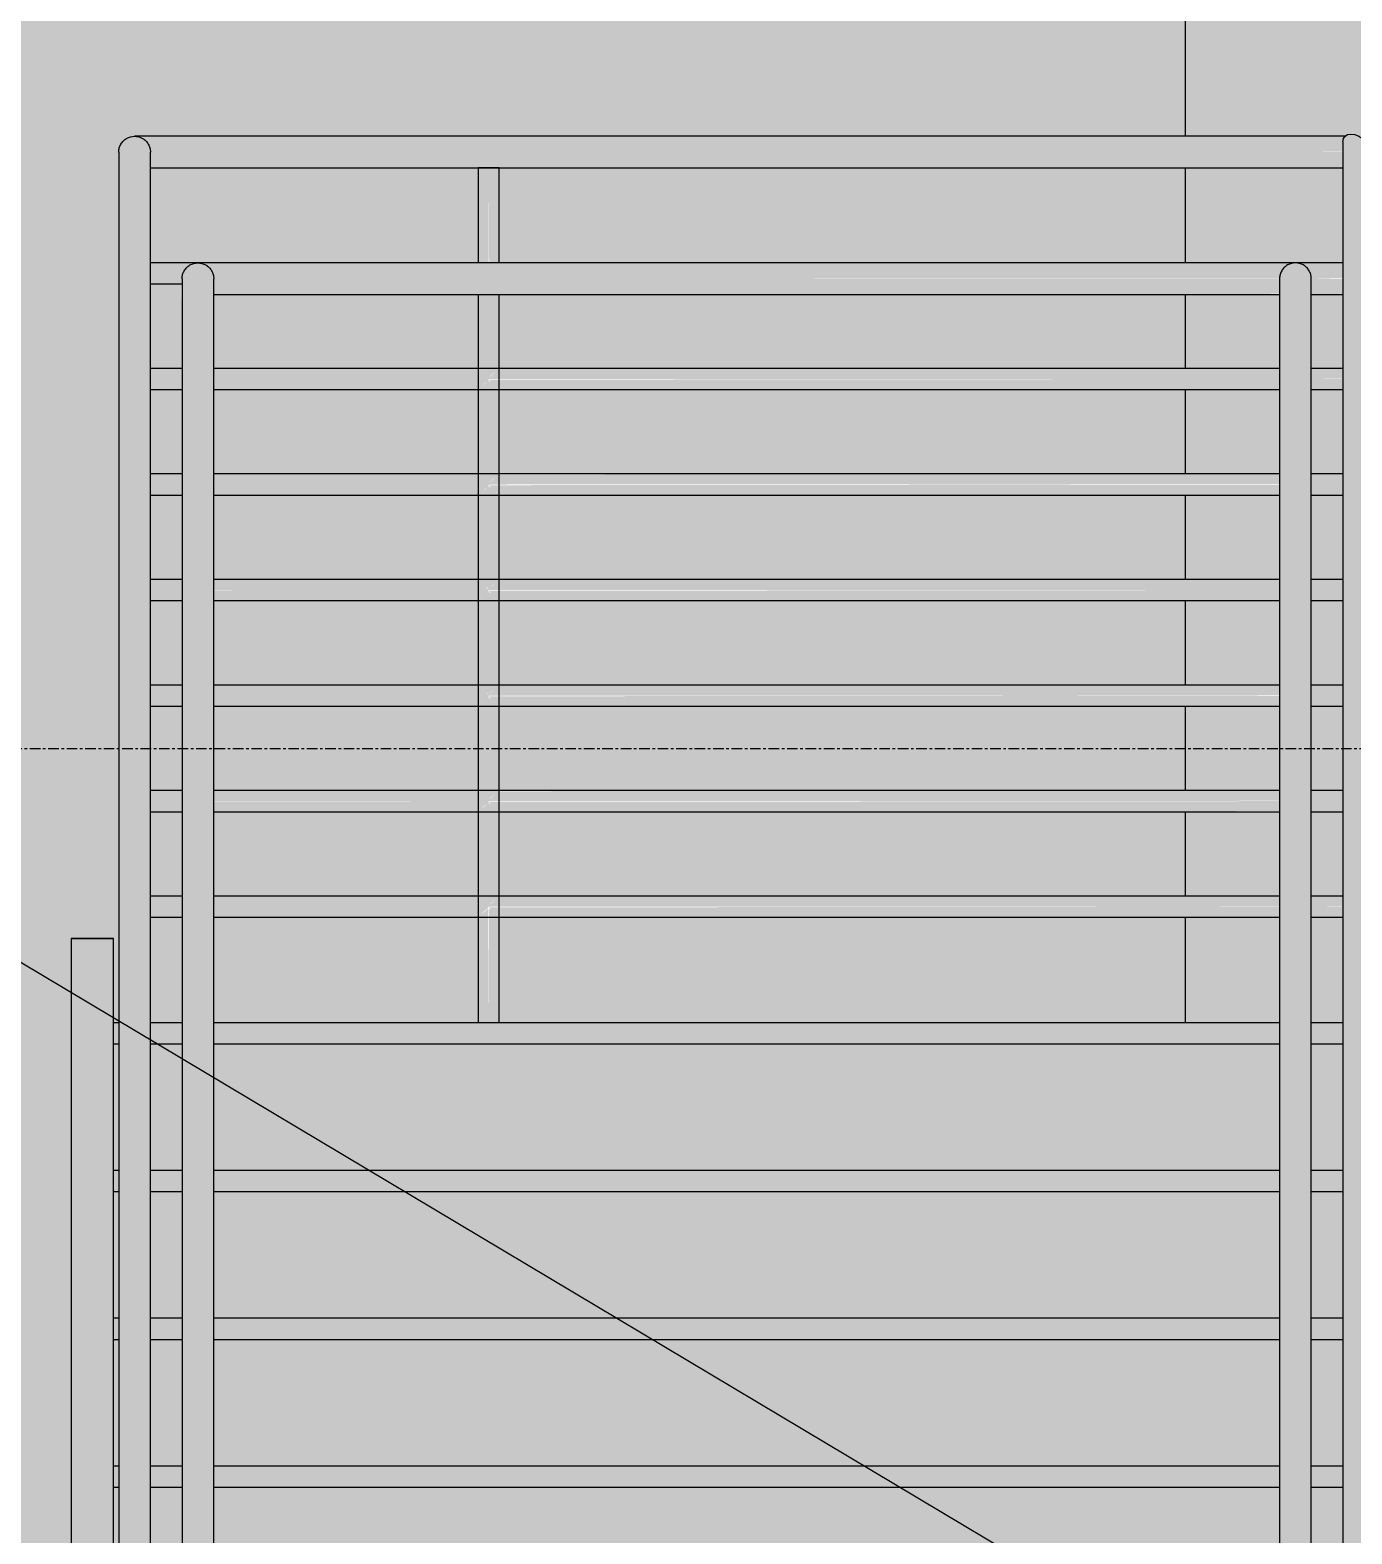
# Model space of a CAD drawing. Header units: inches. Extents: x -4221 to 4014, y -195 to 396.
# Drawn here: x -873.7 to -811.1, y 73.8 to 145 of the extents above; entities that cross this region are included whole.
import ezdxf

# ---------------------------------------------------------------- set-up
doc = ezdxf.new("R2010")
doc.units = ezdxf.units.IN
doc.header["$MEASUREMENT"] = 0
doc.linetypes.add('Grid Line 1_2_', pattern=[0.875, 0.5, -0.125, 0.125, -0.125])
for name, color, linetype, lineweight in [('A-ANNO-DIMS', 211, 'Continuous', 9), ('A-ANNO-DIMS-96', 211, 'Continuous', 9), ('A-FLOR-HRAL', 11, 'Continuous', 9), ('A-FLOR-LEVL', 51, 'Continuous', 9), ('A-ROOF', 132, 'Continuous', 13), ('A-WALL', 113, 'Continuous', 13), ('A-WALL-PATT', 111, 'Continuous', 20), ('G-ANNO-TEXT', 231, 'Continuous', 9), ('S-STRS', 31, 'Continuous', 13)]:
    doc.layers.add(name, color=color, linetype=linetype, lineweight=lineweight)
doc.styles.add('Century Gothic_1', font='', dxfattribs={"height": 9})
doc.styles.get('Century Gothic_1').set_extended_font_data('Century Gothic')
doc.dimstyles.new('OD__1_16__Tol__', dxfattribs={"dimscale": 12, "dimtxt": 9.397514, "dimasz": 1, "dimexe": 0.75, "dimexo": 0.5, "dimgap": 0.75, "dimtad": 1, "dimdec": 4, "dimrnd": 0.0625, "dimzin": 3, "dimdsep": 46, "dimlunit": 4, "dimtxsty": 'Century Gothic_1', "dimblk1": 'OBLIQUE', "dimblk2": 'OBLIQUE', "dimsah": 1, "dimcen": 0.09, "dimdle": 0.75, "dimazin": 0, "dimtfac": 1, "dimtdec": 4, "dimtix": 1, "dimtmove": 0, "dimatfit": 3, "dimfxl": 1, "dimtvp": 1, "dimtfill": 1, "dimfrac": 2, "dimtolj": 1, "dimtzin": 0, "dimarcsym": 2})

# ---------------------------------------------------------------- blocks, each defined once
blk = doc.blocks.new('Walls 1 - Walls 1-1277454-BUILDING ELEVATION - WEST')
at = {"layer": 'A-ROOF', "lineweight": 9}
h = blk.add_hatch(color=254, dxfattribs=at)
h.paths.add_polyline_path([(-11821.395, -6.006), (-11821.395, -6), (-11823.472, -6.006)], flags=0)
h.paths.add_polyline_path([(-11875.397, 0), (-11842.919, 0), (-11842.919, 102), (-11840.919, 102), (-11840.919, 98), (-11840.669, 98), (-11840.643, 139.444), (-11840.568, 139.625), (-11840.449, 139.78), (-11840.294, 139.9), (-11840.113, 139.974), (-11839.725, 140), (-11790.145, 140), (-11790.145, 264), (-11915.819, 264), (-11915.819, 0)], flags=0)
h.paths.add_polyline_path([(-11810.49, 98), (-11790.145, 98), (-11790.145, 103), (-11822.645, 103), (-11822.645, 98)], flags=0)
h.paths.add_polyline_path([(-11837.669, 98), (-11837.669, 103), (-11839.169, 103), (-11839.169, 98)], flags=0)
h.paths.add_polyline_path([(-11836.169, 98), (-11823.645, 98), (-11823.645, 103), (-11836.169, 103), (-11836.169, 100.627)], flags=0)
h.paths.add_polyline_path([(-11823.645, 104), (-11823.645, 108), (-11836.169, 108), (-11836.169, 104)], flags=0)
h.paths.add_polyline_path([(-11822.645, 104), (-11790.145, 104), (-11790.145, 108), (-11822.645, 108), (-11822.645, 107.675)], flags=0)
h.paths.add_polyline_path([(-11839.169, 104), (-11837.669, 104), (-11837.669, 108), (-11839.169, 108), (-11839.169, 104.151)], flags=0)
h.paths.add_polyline_path([(-11829.963, 109), (-11823.645, 109), (-11823.645, 113), (-11836.169, 113), (-11836.169, 109)], flags=0)
h.paths.add_polyline_path([(-11816.981, 109), (-11790.145, 109), (-11790.145, 113), (-11822.645, 113), (-11822.645, 109)], flags=0)
h.paths.add_polyline_path([(-11837.669, 109), (-11837.669, 113), (-11839.169, 113), (-11839.169, 109)], flags=0)
h.paths.add_polyline_path([(-11836.169, 114), (-11823.645, 114), (-11823.645, 118), (-11836.169, 118), (-11836.169, 114.724)], flags=0)
h.paths.add_polyline_path([(-11810.49, 114), (-11790.145, 114), (-11790.145, 118), (-11822.645, 118), (-11822.645, 114), (-11816.981, 114)], flags=0)
h.paths.add_polyline_path([(-11839.169, 114), (-11837.669, 114), (-11837.669, 118), (-11839.169, 118), (-11839.169, 114.724)], flags=0)
h.paths.add_polyline_path([(-11839.169, 119), (-11837.669, 119), (-11837.669, 123), (-11839.169, 123), (-11839.169, 121.772)], flags=0)
h.paths.add_polyline_path([(-11797.509, 119), (-11790.145, 119), (-11790.145, 123), (-11822.645, 123), (-11822.645, 119), (-11810.49, 119)], flags=0)
h.paths.add_polyline_path([(-11823.645, 119), (-11823.645, 123), (-11836.169, 123), (-11836.169, 119)], flags=0)
h.paths.add_polyline_path([(-11839.169, 124), (-11837.669, 124), (-11837.669, 128), (-11839.169, 128), (-11839.169, 125.296)], flags=0)
h.paths.add_polyline_path([(-11791.018, 124), (-11790.145, 124), (-11790.145, 128), (-11822.645, 128), (-11822.645, 124), (-11797.509, 124)], flags=0)
h.paths.add_polyline_path([(-11829.963, 124), (-11823.645, 124), (-11823.645, 128), (-11836.169, 128), (-11836.169, 124)], flags=0)
h.paths.add_polyline_path([(-11804, 129), (-11790.145, 129), (-11790.145, 132.5), (-11822.645, 132.5), (-11822.645, 129), (-11810.49, 129)], flags=0)
h.paths.add_polyline_path([(-11829.963, 129), (-11823.645, 129), (-11823.645, 132.5), (-11836.169, 132.5), (-11836.169, 129)], flags=0)
h.paths.add_polyline_path([(-11838.228, 129), (-11837.669, 129), (-11837.702, 133), (-11839.169, 133), (-11839.169, 129)], flags=0)
h.paths.add_polyline_path([(-11839.169, 134), (-11823.645, 134), (-11823.645, 138.5), (-11839.169, 138.5), (-11839.169, 135.868)], flags=0)
h.paths.add_polyline_path([(-11794.264, 134), (-11790.145, 134), (-11790.145, 138.5), (-11822.645, 138.5), (-11822.645, 134), (-11797.509, 134)], flags=0)
blk = doc.blocks.new('Railing - 1_-1447362-BUILDING ELEVATION - WEST')
at = {"layer": 'A-FLOR-HRAL'}
h = blk.add_hatch(color=254, dxfattribs=at)
h.paths.add_polyline_path([(-11823.145, 128.5), (-11823.145, 132.5), (-11823.645, 132.5), (-11823.603, 128.971), (-11823.475, 128.854), (-11823.335, 128.711), (-11823.209, 128.629)], flags=0)
h.paths.add_polyline_path([(-11823.145, 123.5), (-11823.145, 128.5), (-11823.209, 128.371), (-11823.475, 128.146), (-11823.645, 128), (-11823.603, 123.971), (-11823.475, 123.854), (-11823.304, 123.691), (-11823.209, 123.629)], flags=0)
h.paths.add_polyline_path([(-11823.145, 118.5), (-11823.145, 123.5), (-11823.209, 123.371), (-11823.475, 123.146), (-11823.645, 123), (-11823.603, 118.971), (-11823.475, 118.854), (-11823.395, 118.75), (-11823.209, 118.629)], flags=0)
h.paths.add_polyline_path([(-11823.145, 113.5), (-11823.145, 118.5), (-11823.271, 118.331), (-11823.475, 118.146), (-11823.645, 118), (-11823.603, 113.971), (-11823.475, 113.854), (-11823.395, 113.75), (-11823.209, 113.629)], flags=0)
h.paths.add_polyline_path([(-11823.145, 108.5), (-11823.145, 113.5), (-11823.24, 113.35), (-11823.475, 113.146), (-11823.645, 113), (-11823.603, 108.971), (-11823.475, 108.854), (-11823.395, 108.75), (-11823.209, 108.629)], flags=0)
h.paths.add_polyline_path([(-11823.145, 103.5), (-11823.145, 108.5), (-11823.209, 108.37), (-11823.475, 108.146), (-11823.645, 108), (-11823.603, 103.971), (-11823.475, 103.854), (-11823.395, 103.75), (-11823.18, 103.57)], flags=0)
h.paths.add_polyline_path([(-11823.645, 98), (-11823.145, 98), (-11823.179, 103.432), (-11823.209, 103.371), (-11823.475, 103.146), (-11823.645, 103), (-11823.645, 100.627)], flags=0)
h.paths.add_polyline_path([(-11823.638, 134), (-11823.145, 134), (-11823.145, 138.5), (-11823.645, 138.5), (-11823.645, 134)], flags=0)
h = blk.add_hatch(color=254, dxfattribs=at)
h.paths.add_polyline_path([(-11823.145, 128.5), (-11823.082, 128.629), (-11822.816, 128.854), (-11822.645, 129), (-11822.645, 132.5), (-11823.145, 132.5), (-11823.145, 128.82)], flags=0)
h.paths.add_polyline_path([(-11823.145, 123.5), (-11823.054, 123.648), (-11822.816, 123.854), (-11822.645, 124), (-11822.68, 128.017), (-11822.816, 128.146), (-11822.895, 128.25), (-11823.083, 128.373), (-11823.145, 128.412), (-11823.145, 123.588)], flags=0)
h.paths.add_polyline_path([(-11823.145, 118.5), (-11823.023, 118.667), (-11822.816, 118.854), (-11822.645, 119), (-11822.687, 123.027), (-11822.816, 123.146), (-11822.895, 123.25), (-11823.082, 123.371), (-11823.145, 123.412), (-11823.145, 118.588)], flags=0)
h.paths.add_polyline_path([(-11823.145, 113.5), (-11823.082, 113.629), (-11822.816, 113.854), (-11822.645, 114), (-11822.68, 118.017), (-11822.816, 118.146), (-11822.895, 118.25), (-11823.082, 118.371), (-11823.145, 118.412), (-11823.145, 113.588)], flags=0)
h.paths.add_polyline_path([(-11823.145, 108.5), (-11823.082, 108.629), (-11822.816, 108.854), (-11822.645, 109), (-11822.68, 113.017), (-11822.816, 113.146), (-11822.99, 113.311), (-11823.082, 113.371), (-11823.145, 113.412), (-11823.145, 108.588)], flags=0)
h.paths.add_polyline_path([(-11823.145, 103.5), (-11823.082, 103.629), (-11822.816, 103.854), (-11822.645, 104), (-11822.68, 108.017), (-11822.816, 108.146), (-11822.959, 108.291), (-11823.082, 108.371), (-11823.145, 108.412), (-11823.145, 103.588)], flags=0)
h.paths.add_polyline_path([(-11822.712, 98), (-11822.645, 98), (-11822.68, 103.017), (-11822.816, 103.146), (-11822.928, 103.271), (-11823.082, 103.371), (-11823.145, 103.412), (-11823.145, 98), (-11822.895, 98)], flags=0)
h.paths.add_polyline_path([(-11822.645, 134), (-11822.645, 138.5), (-11823.145, 138.5), (-11823.118, 134), (-11822.705, 134)], flags=0)
for p, q in [((-11823.645, 138.5), (-11823.645, 133.994)), ((-11823.145, 138.5), (-11823.645, 138.5)), ((-11822.645, 138.5), (-11823.145, 138.5)), ((-11822.645, 133.994), (-11822.645, 138.5)), ((-11823.645, 132.5), (-11823.645, 98)), ((-11822.645, 98), (-11822.645, 132.5))]:
    blk.add_line(p, q, dxfattribs=at)
blk = doc.blocks.new('Railing - Railing-1447301-BUILDING ELEVATION - WEST')
at = {"layer": 'A-FLOR-HRAL'}
for points in [[(-11837.62, 133.5), (-11837.472, 133.75), (-11837.354, 133.854), (-11837.213, 133.933), (-11837.048, 133.983), (-11837.113, 134), (-11839.169, 133.974), (-11839.169, 133.5), (-11837.643, 133.5)], [(-11839.169, 133), (-11837.669, 133.017), (-11837.643, 133.444), (-11837.643, 133.5), (-11839.169, 133.5), (-11839.169, 133.017)]]:
    blk.add_hatch(color=254, dxfattribs=at).paths.add_polyline_path(points, flags=0)
h = blk.add_hatch(color=254, dxfattribs=at)
h.paths.add_polyline_path([(-11823.145, 128.5), (-11823.209, 128.629), (-11823.475, 128.854), (-11823.645, 129), (-11836.169, 128.98), (-11836.169, 128.5), (-11823.334, 128.5)], flags=0)
h.paths.add_polyline_path([(-11785.669, 128.5), (-11785.669, 129), (-11822.688, 128.97), (-11822.816, 128.854), (-11822.943, 128.719), (-11823.098, 128.597), (-11823.145, 128.5), (-11786.294, 128.5)], flags=0)
h.paths.add_polyline_path([(-11784.169, 128.5), (-11782.669, 128.516), (-11782.669, 129), (-11784.169, 128.983), (-11784.169, 128.519)], flags=0)
h.paths.add_polyline_path([(-11839.169, 128.5), (-11837.669, 128.5), (-11837.669, 129), (-11839.169, 128.983), (-11839.169, 128.629)], flags=0)
h = blk.add_hatch(color=254, dxfattribs=at)
h.paths.add_polyline_path([(-11839.169, 128), (-11837.669, 128.017), (-11837.669, 128.5), (-11839.169, 128.5), (-11839.169, 128.017)], flags=0)
h.paths.add_polyline_path([(-11823.145, 128.5), (-11836.169, 128.494), (-11836.169, 128), (-11823.611, 128.017), (-11823.475, 128.146), (-11823.332, 128.291), (-11823.209, 128.371), (-11823.161, 128.468)], flags=0)
h.paths.add_polyline_path([(-11785.669, 128), (-11785.669, 128.5), (-11823.129, 128.467), (-11823.035, 128.34), (-11822.816, 128.146), (-11822.645, 128), (-11786.36, 128)], flags=0)
h.paths.add_polyline_path([(-11784.169, 128), (-11782.669, 128.023), (-11782.669, 128.5), (-11784.169, 128.5), (-11784.169, 128.003)], flags=0)
h = blk.add_hatch(color=254, dxfattribs=at)
h.paths.add_polyline_path([(-11782.669, 123.5), (-11782.669, 124), (-11784.169, 123.983), (-11784.169, 123.5)], flags=0)
h.paths.add_polyline_path([(-11839.169, 123.5), (-11837.669, 123.5), (-11837.669, 124), (-11839.169, 123.983), (-11839.169, 123.629)], flags=0)
h.paths.add_polyline_path([(-11836.169, 123.5), (-11823.145, 123.5), (-11823.209, 123.629), (-11823.475, 123.854), (-11823.645, 124), (-11836.169, 123.98), (-11836.169, 123.623)], flags=0)
h.paths.add_polyline_path([(-11822.895, 123.5), (-11785.669, 123.522), (-11785.669, 124), (-11822.688, 123.97), (-11822.816, 123.854), (-11822.943, 123.719), (-11823.098, 123.597), (-11823.145, 123.5), (-11823.053, 123.5)], flags=0)
h = blk.add_hatch(color=254, dxfattribs=at)
h.paths.add_polyline_path([(-11839.169, 123), (-11837.669, 123.017), (-11837.669, 123.5), (-11839.169, 123.5), (-11839.169, 123.017)], flags=0)
h.paths.add_polyline_path([(-11823.145, 123.5), (-11836.169, 123.494), (-11836.169, 123), (-11823.611, 123.017), (-11823.475, 123.146), (-11823.302, 123.311), (-11823.209, 123.371), (-11823.161, 123.468)], flags=0)
h.paths.add_polyline_path([(-11785.669, 123), (-11785.669, 123.5), (-11823.129, 123.467), (-11823.035, 123.34), (-11822.816, 123.146), (-11822.645, 123), (-11787.018, 123)], flags=0)
h.paths.add_polyline_path([(-11784.169, 123), (-11782.669, 123.023), (-11782.669, 123.5), (-11784.169, 123.5), (-11784.169, 123.003)], flags=0)
h = blk.add_hatch(color=254, dxfattribs=at)
h.paths.add_polyline_path([(-11782.669, 118.5), (-11782.669, 119), (-11784.169, 118.983), (-11784.169, 118.5)], flags=0)
h.paths.add_polyline_path([(-11823.145, 118.5), (-11823.273, 118.671), (-11823.475, 118.854), (-11823.645, 119), (-11836.169, 118.98), (-11836.169, 118.5), (-11823.272, 118.5)], flags=0)
h.paths.add_polyline_path([(-11785.669, 118.5), (-11785.669, 119), (-11822.688, 118.97), (-11822.816, 118.854), (-11822.943, 118.719), (-11823.098, 118.597), (-11823.145, 118.5), (-11787.611, 118.5)], flags=0)
h.paths.add_polyline_path([(-11839.169, 118.5), (-11837.669, 118.5), (-11837.669, 119), (-11839.169, 118.983), (-11839.169, 118.629)], flags=0)
h = blk.add_hatch(color=254, dxfattribs=at)
h.paths.add_polyline_path([(-11823.645, 118), (-11823.578, 118.067), (-11823.209, 118.371), (-11823.145, 118.5), (-11836.169, 118.494), (-11836.169, 118)], flags=0)
h.paths.add_polyline_path([(-11822.645, 118), (-11785.669, 118.026), (-11785.669, 118.5), (-11823.129, 118.467), (-11823.021, 118.331), (-11822.816, 118.146), (-11822.671, 118.013)], flags=0)
h.paths.add_polyline_path([(-11837.669, 118), (-11837.669, 118.5), (-11839.169, 118.5), (-11839.169, 118)], flags=0)
h.paths.add_polyline_path([(-11784.169, 118), (-11782.669, 118.023), (-11782.669, 118.5), (-11784.169, 118.5), (-11784.169, 118.003)], flags=0)
h = blk.add_hatch(color=254, dxfattribs=at)
h.paths.add_polyline_path([(-11782.669, 113.5), (-11782.669, 114), (-11784.169, 113.983), (-11784.169, 113.5)], flags=0)
h.paths.add_polyline_path([(-11823.145, 113.5), (-11823.242, 113.651), (-11823.475, 113.854), (-11823.645, 114), (-11836.169, 113.98), (-11836.169, 113.5), (-11823.241, 113.5)], flags=0)
h.paths.add_polyline_path([(-11797.509, 113.5), (-11785.669, 113.522), (-11785.669, 114), (-11822.688, 113.97), (-11822.816, 113.854), (-11822.992, 113.687), (-11823.098, 113.597), (-11823.145, 113.5), (-11804, 113.5)], flags=0)
h.paths.add_polyline_path([(-11839.169, 113.5), (-11837.669, 113.5), (-11837.669, 114), (-11839.169, 113.983), (-11839.169, 113.629)], flags=0)
h = blk.add_hatch(color=254, dxfattribs=at)
h.paths.add_polyline_path([(-11823.645, 113), (-11823.578, 113.067), (-11823.209, 113.371), (-11823.145, 113.5), (-11836.169, 113.494), (-11836.169, 113), (-11829.963, 113)], flags=0)
h.paths.add_polyline_path([(-11822.645, 113), (-11785.669, 113.026), (-11785.669, 113.5), (-11823.129, 113.467), (-11823.035, 113.34), (-11822.816, 113.146), (-11822.67, 113.012)], flags=0)
h.paths.add_polyline_path([(-11837.669, 113), (-11837.669, 113.5), (-11839.169, 113.5), (-11839.169, 113)], flags=0)
h.paths.add_polyline_path([(-11784.169, 113), (-11782.669, 113.023), (-11782.669, 113.5), (-11784.169, 113.5), (-11784.169, 113.003)], flags=0)
h = blk.add_hatch(color=254, dxfattribs=at)
h.paths.add_polyline_path([(-11823.145, 108.5), (-11823.211, 108.631), (-11823.475, 108.854), (-11823.645, 109), (-11836.169, 108.98), (-11836.169, 108.5), (-11823.21, 108.5)], flags=0)
h.paths.add_polyline_path([(-11791.018, 108.5), (-11785.669, 108.522), (-11785.669, 109), (-11822.688, 108.97), (-11822.816, 108.854), (-11822.961, 108.707), (-11823.098, 108.597), (-11823.145, 108.5), (-11797.509, 108.5)], flags=0)
h.paths.add_polyline_path([(-11782.669, 108.5), (-11782.669, 109), (-11784.169, 108.983), (-11784.169, 108.5), (-11782.905, 108.5)], flags=0)
h.paths.add_polyline_path([(-11839.169, 108.5), (-11837.669, 108.5), (-11837.669, 109), (-11839.169, 108.983), (-11839.169, 108.629)], flags=0)
h = blk.add_hatch(color=254, dxfattribs=at)
h.paths.add_polyline_path([(-11823.145, 108.5), (-11836.169, 108.494), (-11836.169, 108), (-11823.611, 108.017), (-11823.475, 108.146), (-11823.395, 108.25), (-11823.209, 108.371), (-11823.161, 108.468)], flags=0)
h.paths.add_polyline_path([(-11822.645, 108), (-11785.669, 108.026), (-11785.669, 108.5), (-11823.129, 108.467), (-11823.035, 108.34), (-11822.816, 108.146), (-11822.662, 108.008)], flags=0)
h.paths.add_polyline_path([(-11784.169, 108), (-11782.669, 108.023), (-11782.669, 108.5), (-11784.169, 108.5), (-11784.169, 108.003)], flags=0)
h.paths.add_polyline_path([(-11837.669, 108), (-11837.669, 108.5), (-11839.169, 108.5), (-11839.169, 108)], flags=0)
h = blk.add_hatch(color=254, dxfattribs=at)
h.paths.add_polyline_path([(-11784.169, 103.5), (-11782.669, 103.516), (-11782.669, 104), (-11784.169, 103.983), (-11784.169, 103.519)], flags=0)
h.paths.add_polyline_path([(-11823.145, 103.5), (-11823.209, 103.629), (-11823.475, 103.854), (-11823.645, 104), (-11836.169, 103.98), (-11836.169, 103.5), (-11823.179, 103.5)], flags=0)
h.paths.add_polyline_path([(-11790.145, 103.5), (-11785.669, 103.522), (-11785.669, 104), (-11822.688, 103.97), (-11822.816, 103.854), (-11822.943, 103.719), (-11823.098, 103.597), (-11823.145, 103.5), (-11797.509, 103.5)], flags=0)
h.paths.add_polyline_path([(-11839.169, 103.5), (-11837.669, 103.5), (-11837.669, 104), (-11839.169, 103.983), (-11839.169, 103.629)], flags=0)
h = blk.add_hatch(color=254, dxfattribs=at)
h.paths.add_polyline_path([(-11823.145, 103.5), (-11836.169, 103.494), (-11836.169, 103), (-11823.611, 103.017), (-11823.475, 103.146), (-11823.395, 103.25), (-11823.179, 103.432), (-11823.161, 103.468)], flags=0)
h.paths.add_polyline_path([(-11822.645, 103), (-11785.669, 103.026), (-11785.669, 103.5), (-11823.129, 103.467), (-11823.035, 103.34), (-11822.816, 103.146), (-11822.654, 103.004)], flags=0)
h.paths.add_polyline_path([(-11837.669, 103), (-11837.669, 103.5), (-11839.169, 103.5), (-11839.169, 103)], flags=0)
h.paths.add_polyline_path([(-11782.905, 103), (-11782.669, 103.023), (-11782.669, 103.5), (-11784.169, 103.5), (-11784.169, 103)], flags=0)
for p, q in [((-11836.919, 134), (-11839.17, 134)), ((-11839.17, 133), (-11837.669, 133)), ((-11837.668, 129), (-11839.172, 129)), ((-11785.668, 129), (-11836.17, 129)), ((-11782.666, 129), (-11784.17, 129)), ((-11839.172, 128), (-11837.667, 128)), ((-11836.17, 128), (-11785.667, 128)), ((-11784.17, 128), (-11782.665, 128)), ((-11837.666, 124), (-11839.173, 124)), ((-11785.666, 124), (-11836.171, 124)), ((-11782.664, 124), (-11784.171, 124)), ((-11839.173, 123), (-11837.666, 123)), ((-11836.172, 123), (-11785.666, 123)), ((-11784.172, 123), (-11782.664, 123)), ((-11837.665, 119), (-11839.174, 119)), ((-11785.665, 119), (-11836.173, 119)), ((-11782.663, 119), (-11784.173, 119)), ((-11839.175, 118), (-11837.664, 118)), ((-11836.173, 118), (-11785.664, 118)), ((-11784.173, 118), (-11782.663, 118)), ((-11837.663, 114), (-11839.176, 114)), ((-11785.663, 114), (-11836.174, 114)), ((-11782.662, 114), (-11784.174, 114)), ((-11839.176, 113), (-11837.663, 113)), ((-11836.174, 113), (-11785.663, 113)), ((-11784.174, 113), (-11782.661, 113)), ((-11837.662, 109), (-11839.177, 109)), ((-11785.662, 109), (-11836.176, 109)), ((-11782.66, 109), (-11784.176, 109)), ((-11839.178, 108), (-11837.662, 108)), ((-11836.176, 108), (-11785.662, 108)), ((-11784.176, 108), (-11782.669, 108)), ((-11837.661, 104), (-11839.169, 104)), ((-11785.661, 104), (-11836.177, 104)), ((-11782.669, 104), (-11784.177, 104)), ((-11839.169, 103), (-11837.66, 103)), ((-11836.177, 103), (-11785.66, 103)), ((-11784.177, 103), (-11782.669, 103))]:
    blk.add_line(p, q, dxfattribs=at)
blk.add_blockref('Railing - 1_-1447362-BUILDING ELEVATION - WEST', (0, 0))
blk = doc.blocks.new('Top Rail Type - Top Rail_Internal_-1447311-BUILDING ELEVATION - WEST')
at = {"layer": 'A-FLOR-HRAL'}
for points in [[(-11840.669, 48.132), (-11840.643, 48.356), (-11840.568, 48.566), (-11840.449, 48.746), (-11840.294, 48.884), (-11840.113, 48.97), (-11839.919, 49), (-11839.699, 48.958), (-11839.544, 48.884), (-11839.388, 48.746), (-11839.269, 48.566), (-11839.182, 48.247), (-11839.169, 48.5), (-11839.194, 139.444), (-11839.269, 139.625), (-11839.388, 139.78), (-11839.544, 139.9), (-11839.725, 139.974), (-11839.919, 140), (-11840.113, 139.974), (-11840.294, 139.9), (-11840.449, 139.78), (-11840.568, 139.625), (-11840.65, 139.393), (-11840.669, 139.25), (-11840.669, 48.146)], [(-11784.528, 139.25), (-11782.669, 139.271), (-11782.629, 139.908), (-11782.574, 140), (-11839.725, 139.974), (-11839.544, 139.9), (-11839.388, 139.78), (-11839.269, 139.625), (-11839.188, 139.393), (-11839.169, 139.25), (-11790.145, 139.25)], [(-11782.669, 48.132), (-11782.643, 48.356), (-11782.568, 48.566), (-11782.449, 48.746), (-11782.294, 48.884), (-11782.113, 48.97), (-11781.919, 49), (-11781.725, 48.97), (-11781.544, 48.884), (-11781.388, 48.746), (-11781.269, 48.566), (-11781.182, 48.25), (-11781.169, 48.501), (-11781.194, 139.155), (-11781.388, 139.543), (-11781.725, 139.88), (-11782.113, 140.076), (-11782.294, 140.102), (-11782.452, 140.076), (-11782.57, 140), (-11782.66, 139.78), (-11782.669, 139.464), (-11782.669, 128.146), (-11782.669, 48.146)], [(-11823.395, 138.5), (-11782.669, 138.534), (-11782.669, 139.25), (-11839.169, 139.25), (-11839.169, 138.5), (-11823.472, 138.5)]]:
    blk.add_hatch(color=254, dxfattribs=at).paths.add_polyline_path(points, flags=0)
for p, q in [((-11782.568, 140), (-11839.919, 140)), ((-11782.669, 139.73), (-11782.669, 48.132)), ((-11840.669, 139.25), (-11840.669, 48.132)), ((-11839.169, 48.132), (-11839.169, 139.25)), ((-11839.169, 138.5), (-11782.668, 138.5))]:
    blk.add_line(p, q, dxfattribs=at)
at = {"layer": 'A-FLOR-HRAL', "flags": 128}
blk.add_lwpolyline([(-11782.669, 139.73), (-11782.643, 139.885), (-11782.568, 140.003), (-11782.449, 140.077), (-11782.294, 140.102), (-11782.113, 140.076), (-11781.919, 140), (-11781.725, 139.88), (-11781.544, 139.724), (-11781.388, 139.543), (-11781.269, 139.349), (-11781.194, 139.155), (-11781.169, 138.974)], dxfattribs=at)
at = {"layer": 'A-FLOR-HRAL'}
blk.add_open_spline([(-11840.669, 139.25), (-11840.669, 139.315), (-11840.652, 139.446), (-11840.576, 139.629), (-11840.455, 139.786), (-11840.246, 139.947), (-11839.919, 140.035), (-11839.592, 139.947), (-11839.382, 139.786), (-11839.262, 139.629), (-11839.186, 139.446), (-11839.169, 139.315), (-11839.169, 139.25)], degree=3, knots=[0, 0, 0, 0, 0.083333, 0.166667, 0.25, 0.333333, 0.5, 0.666667, 0.75, 0.833333, 0.916667, 1, 1, 1, 1], dxfattribs=at)
blk = doc.blocks.new('Handrail Type - Handrail_Internal_-1447339-BUILDING ELEVATION - WEST')
at = {"layer": 'A-FLOR-HRAL'}
for points in [[(-11837.669, 42.132), (-11837.643, 42.356), (-11837.568, 42.566), (-11837.449, 42.746), (-11837.294, 42.884), (-11837.113, 42.97), (-11836.919, 43), (-11836.725, 42.97), (-11836.453, 42.803), (-11836.388, 42.746), (-11836.269, 42.566), (-11836.194, 42.356), (-11836.169, 42.132), (-11836.194, 133.444), (-11836.269, 133.625), (-11836.453, 133.83), (-11836.544, 133.9), (-11836.725, 133.974), (-11836.919, 134), (-11837.113, 133.974), (-11837.294, 133.9), (-11837.449, 133.78), (-11837.568, 133.625), (-11837.653, 133.367), (-11837.669, 133.146), (-11837.669, 42.566)], [(-11784.169, 42.132), (-11784.194, 133.444), (-11784.269, 133.625), (-11784.388, 133.78), (-11784.544, 133.9), (-11784.725, 133.974), (-11784.919, 134), (-11785.113, 133.974), (-11785.294, 133.9), (-11785.449, 133.78), (-11785.568, 133.625), (-11785.643, 133.444), (-11785.669, 133.056), (-11785.669, 42.132), (-11785.643, 42.356), (-11785.568, 42.566), (-11785.449, 42.746), (-11785.294, 42.884), (-11785.113, 42.97), (-11784.919, 43), (-11784.725, 42.97), (-11784.528, 42.869), (-11784.388, 42.746), (-11784.238, 42.479), (-11784.194, 42.356)], [(-11784.169, 133.25), (-11782.669, 133.293), (-11782.669, 134), (-11784.725, 133.974), (-11784.528, 133.887), (-11784.388, 133.78), (-11784.269, 133.625), (-11784.194, 133.444), (-11784.171, 133.268)], [(-11794.264, 132.5), (-11785.669, 132.535), (-11785.669, 133.25), (-11836.169, 133.25), (-11836.169, 132.5), (-11797.509, 132.5)]]:
    blk.add_hatch(color=254, dxfattribs=at).paths.add_polyline_path(points, flags=0)
h = blk.add_hatch(color=254, dxfattribs=at)
h.paths.add_polyline_path([(-11823.472, 133.25), (-11785.666, 133.273), (-11785.634, 133.465), (-11785.554, 133.643), (-11785.431, 133.794), (-11785.213, 133.933), (-11785.048, 133.983), (-11785.113, 134), (-11836.725, 133.974), (-11836.453, 133.83), (-11836.388, 133.78), (-11836.269, 133.625), (-11836.194, 133.444), (-11836.169, 133.25), (-11826.717, 133.25)], flags=0)
h.paths.add_polyline_path([(-11836.169, 133.444), (-11836.169, 133.444), (-11836.143, 133.444)], flags=0)
h = blk.add_hatch(color=254, dxfattribs=at)
h.paths.add_polyline_path([(-11780.252, 132.5), (-11777.951, 132.526), (-11777.77, 132.6), (-11777.615, 132.72), (-11777.444, 133), (-11781.169, 132.974), (-11781.169, 132.5)], flags=0)
h.paths.add_polyline_path([(-11782.669, 132.5), (-11782.669, 133.25), (-11784.169, 133.25), (-11784.169, 132.5), (-11783.406, 132.5)], flags=0)
for p, q in [((-11784.919, 134), (-11836.919, 134)), ((-11782.667, 134), (-11784.919, 134)), ((-11837.669, 133.25), (-11837.669, 42.132)), ((-11836.169, 42.132), (-11836.169, 133.25)), ((-11785.669, 133.25), (-11785.669, 42.132)), ((-11784.169, 42.132), (-11784.169, 133.25)), ((-11836.169, 132.5), (-11785.669, 132.5)), ((-11784.169, 132.5), (-11782.667, 132.5))]:
    blk.add_line(p, q, dxfattribs=at)
for points in [[(-11837.669, 133.25), (-11837.669, 133.315), (-11837.652, 133.446), (-11837.576, 133.629), (-11837.455, 133.786), (-11837.246, 133.947), (-11836.919, 134.035), (-11836.592, 133.947), (-11836.382, 133.786), (-11836.262, 133.629), (-11836.186, 133.446), (-11836.169, 133.315), (-11836.169, 133.25)], [(-11784.169, 133.25), (-11784.169, 133.316), (-11784.186, 133.446), (-11784.262, 133.629), (-11784.382, 133.786), (-11784.592, 133.947), (-11784.919, 134.035), (-11785.246, 133.947), (-11785.455, 133.786), (-11785.576, 133.629), (-11785.652, 133.446), (-11785.669, 133.316), (-11785.669, 133.25)]]:
    blk.add_open_spline(points, degree=3, knots=[0, 0, 0, 0, 0.083333, 0.166667, 0.25, 0.333333, 0.5, 0.666667, 0.75, 0.833333, 0.916667, 1, 1, 1, 1], dxfattribs=at)
blk = doc.blocks.new('DIMBLOCK3-BUILDING ELEVATION - WEST')
at = {"layer": 'A-ANNO-DIMS-96'}
for p, q in [((-904.66, 228.039), (-904.66, -57)), ((-810.2, 219.039), (-913.66, 219.039)), ((-904.66, 219.039), (-810.2, 219.039)), ((-902.174, -48), (-913.66, -48)), ((-904.66, -48), (-902.174, -48))]:
    blk.add_line(p, q, dxfattribs=at)
at = {"layer": 'A-ANNO-DIMS-96', "lineweight": 50}
for p, q in [((-904.66, 219.039), (-910.66, 225.039)), ((-904.66, 219.039), (-898.66, 213.039)), ((-904.66, -48), (-910.66, -42)), ((-904.66, -48), (-898.66, -54))]:
    blk.add_line(p, q, dxfattribs=at)
at = {"layer": 'A-ANNO-DIMS-96', "color": 0, "insert": (-925.196, 51.286), "char_height": 9, "width": 82.16113, "attachment_point": 1, "rotation": 90, "line_spacing_factor": 0.984502, "style": 'Century Gothic_1', "bg_fill": 3, "box_fill_scale": 1.25, "bg_fill_color": 256, "bg_fill_true_color": 13158600, "bg_fill_transparency": 0}
blk.add_mtext('22\' - 3 1/16"', dxfattribs=at)
blk = doc.blocks.new('_Oblique')
at = {"color": 0, "linetype": 'ByBlock', "lineweight": -2}
blk.add_line((-0.5, -0.5), (0.5, 0.5), dxfattribs=at)

msp = doc.modelspace()

# ---------------------------------------------------------------- hatches: boundary and pattern name
at = {"layer": 'A-WALL-PATT', "lineweight": 9}
h = msp.add_hatch(dxfattribs=at)
h.set_pattern_fill('FP_15', color=9, style=0, pattern_type=2)
h.set_pattern_definition([(0, (-818.9595, 0), (0, 8), []), (90, (-818.9595, 0), (-8, 8), [8, -8])])
h.paths.add_polyline_path([(142.79025, -7.00628), (142.79025, -7), (134.29817, -7.00628)], flags=0)
h.paths.add_polyline_path([(-804.20011, 0), (-804.20011, 16), (-807.73323, 16), (-807.73323, 0)], flags=0)
h.paths.add_polyline_path([(-807.73323, 17.5), (-804.20011, 17.5), (-804.20011, 39.6063), (-805.43123, 39.63736), (-805.58092, 39.7422), (-805.62768, 39.80315), (-805.62768, 40.19685), (-805.4585, 40.35134), (-805.2836, 40.37692), (-805.07168, 40.38772), (-804.20011, 40.3937), (-804.20011, 40.5), (-807.73323, 40.5), (-807.73323, 19.57237)], flags=0)
h.paths.add_polyline_path([(-805.27682, 39.68108), (-805.29637, 39.72161), (-805.27784, 39.68286)], flags=0)
h.paths.add_polyline_path([(-804.69618, 39.80315), (-804.7272, 40.0994), (-804.75716, 39.99474), (-804.7264, 39.8981)], flags=0)
h.paths.add_polyline_path([(-804.20011, 42), (-804.20011, 90), (-807.73323, 90), (-807.73323, 42), (-806.85152, 42)], flags=0)
h.paths.add_polyline_path([(-814.48323, 98), (-814.48323, 103), (-818.95988, 103), (-818.95988, 98)], flags=0)
h.paths.add_polyline_path([(-811.71953, 98), (-811.48323, 98), (-811.48323, 103), (-812.98323, 103), (-812.98323, 98)], flags=0)
h.paths.add_polyline_path([(-809.98323, 98), (-809.73323, 98), (-809.73323, 102), (-804.45988, 102), (-804.45988, 103), (-809.98323, 103), (-809.98323, 100.62725)], flags=0)
h.paths.add_polyline_path([(-818.95988, 104), (-814.48323, 104), (-814.48323, 108), (-818.95988, 108), (-818.95988, 107.6755)], flags=0)
h.paths.add_polyline_path([(-812.98323, 104), (-811.48323, 104), (-811.48323, 108), (-812.98323, 108), (-812.98323, 104.15137)], flags=0)
h.paths.add_polyline_path([(-806.85152, 104), (-804.45988, 104), (-804.45988, 108), (-809.98323, 108), (-809.98323, 104), (-809.73323, 104)], flags=0)
h.paths.add_polyline_path([(-804.45988, 109), (-804.45988, 113), (-809.98323, 113), (-809.98323, 109), (-806.85152, 109)], flags=0)
h.paths.add_polyline_path([(-811.71953, 109), (-811.48323, 109), (-811.48323, 113), (-812.98323, 112.96169), (-812.98323, 109)], flags=0)
h.paths.add_polyline_path([(-818.95988, 109), (-814.48323, 109), (-814.48323, 113), (-818.95988, 113), (-818.95988, 111.19962)], flags=0)
h.paths.add_polyline_path([(-817.01754, 114), (-814.48323, 114), (-814.48323, 118), (-818.95988, 118), (-818.95988, 114)], flags=0)
h.paths.add_polyline_path([(-806.85152, 114), (-804.45988, 114), (-804.45988, 118), (-809.98323, 118), (-809.98323, 114)], flags=0)
h.paths.add_polyline_path([(-811.48323, 114), (-811.48323, 118), (-812.98323, 118), (-812.98323, 114)], flags=0)
h.paths.add_polyline_path([(-812.98323, 119), (-811.48323, 119), (-811.48323, 123), (-812.98323, 123), (-812.98323, 121.772)], flags=0)
h.paths.add_polyline_path([(-806.85152, 119), (-804.45988, 119), (-804.45988, 123), (-809.98323, 123), (-809.98323, 119), (-807.15599, 119)], flags=0)
h.paths.add_polyline_path([(-818.95988, 119), (-814.48323, 119), (-814.48323, 123), (-818.95988, 123), (-818.95988, 121.772)], flags=0)
h.paths.add_polyline_path([(-814.48323, 124), (-814.48323, 128), (-818.95988, 128), (-818.95988, 124), (-815.70102, 124)], flags=0)
h.paths.add_polyline_path([(-811.48323, 124), (-811.48323, 128), (-812.98323, 128), (-812.98323, 124)], flags=0)
h.paths.add_polyline_path([(-804.45988, 124), (-804.45988, 128), (-809.98323, 128), (-809.98323, 124), (-806.85152, 124)], flags=0)
h.paths.add_polyline_path([(154.79012, 124), (328.19111, 124), (328.17767, 264), (-98.95988, 264), (-98.95988, 242.58785), (-97.95988, 242.56869), (-97.95988, 241.46285), (-98.95988, 241.46285), (-98.95988, 240.03459), (-97.95988, 240.01586), (-97.95988, 239.67237), (-98.95988, 239.67237), (-98.95988, 237.63489), (-96.95988, 237.63489), (-96.95988, 233.77322), (154.79012, 239.01801), (154.79012, 177.46189), (167.14619, 177.46189), (167.05475, 177.35563), (167.18111, 177.24185), (167.47055, 177.5633), (167.83212, 177.23774), (167.49756, 176.84679), (167.54012, 176.82784), (167.49756, 168.43845), (159.90921, 168.43845), (159.08572, 167.52387), (158.72414, 167.84943), (159.01358, 168.17088), (158.88488, 168.28677), (158.88488, 168.33689), (154.79012, 168.33689)], flags=0)
h.paths.add_polyline_path([(-806.85152, 129), (-804.45988, 129), (-804.45988, 133), (-806.25858, 133), (-806.31036, 132.875), (-806.42955, 132.71967), (-806.58488, 132.60048), (-806.85152, 132.51427), (-807.15399, 132.5), (-809.98323, 132.5), (-809.98323, 129), (-808.57143, 129)], flags=0)
h.paths.add_polyline_path([(-814.48323, 129), (-814.48323, 132.5), (-818.95988, 132.5), (-818.95988, 129), (-815.04275, 129)], flags=0)
h.paths.add_polyline_path([(-812.98323, 129), (-811.48323, 129), (-811.48323, 132.5), (-812.98323, 132.5), (-812.98323, 130.6443)], flags=0)
h.paths.add_polyline_path([(-808.01791, 134), (-804.45988, 134), (-804.45988, 138.5), (-809.98323, 138.46346), (-809.98323, 134), (-809.27915, 134)], flags=0)
h.paths.add_polyline_path([(-813.34221, 134), (-811.48323, 134), (-811.48323, 138.5), (-818.95988, 138.5), (-818.95988, 134), (-813.53912, 134)], flags=0)
h.paths.add_polyline_path([(-810.73323, 140), (-804.20011, 140.03163), (-804.20011, 168.33689), (-808.34, 168.33689), (-808.29487, 168.28677), (-808.42358, 168.17088), (-808.13414, 167.84943), (-808.49571, 167.52387), (-809.3192, 168.43845), (-816.95011, 168.43845), (-816.90755, 176.84679), (-816.91313, 176.87237), (-817.24212, 177.23774), (-816.88055, 177.5633), (-816.59111, 177.24185), (-816.46474, 177.36032), (-816.55619, 177.46189), (-804.20011, 177.46189), (-804.20011, 219.03905), (-535.58488, 224.6352), (-535.58488, 264), (-818.95988, 264), (-818.95988, 140), (-811.38275, 140.00336), (-811.26356, 140.07747), (-811.10823, 140.10216), (-810.88328, 140.05854)], flags=0)
h.paths.add_polyline_path([(-487.70988, 225.63259), (-450.27631, 226.41246), (-450.27631, 230.95696), (-448.27631, 230.95696), (-448.27631, 260.36696), (-445.28896, 260.36696), (-445.28896, 260.72696), (-409.4824, 260.72696), (-409.4824, 260.36696), (-406.49506, 260.36696), (-406.49506, 235.90993), (-405.49506, 235.89076), (-405.49506, 234.78493), (-406.49506, 234.78493), (-406.49506, 233.35667), (-405.49506, 233.33794), (-405.49506, 232.99445), (-406.49506, 232.99445), (-406.49506, 230.95696), (-404.49506, 230.95696), (-404.49506, 227.36623), (-296.49506, 229.61623), (-296.49506, 233.92065), (-294.49506, 233.92065), (-294.49506, 263.33065), (-291.50771, 263.33065), (-291.50771, 263.69065), (-255.70115, 263.69065), (-255.70115, 263.33065), (-252.71381, 263.33065), (-252.71381, 238.87362), (-251.71381, 238.85446), (-251.71381, 237.74862), (-252.71381, 237.74862), (-252.71381, 236.32036), (-251.71381, 236.30163), (-251.71381, 235.95814), (-252.71381, 235.95814), (-252.71381, 233.92065), (-250.71381, 233.92065), (-250.71381, 230.57001), (-131.91981, 233.04489), (-142.74113, 233.04489), (-142.74113, 237.63489), (-140.74113, 237.63489), (-140.74113, 264), (-487.70988, 264), (-487.70988, 233.68468)], flags=0)
at = {"layer": 'S-STRS'}
msp.add_hatch(color=255, dxfattribs=at).paths.add_polyline_path([(-871.73323, 9.12318), (-869.73323, 9.12318), (-869.73323, 102), (-871.73323, 102), (-871.73323, 12.52412)], flags=0)
h = msp.add_hatch(color=255, dxfattribs=at)
h.paths.add_polyline_path([(-869.73323, 97), (-869.48323, 97.01704), (-869.48323, 98), (-869.73323, 97.98296), (-869.73323, 97.01704)], flags=0)
h.paths.add_polyline_path([(-809.73323, 97), (-809.73323, 98), (-809.98323, 97.98296), (-809.98323, 97)], flags=0)
h.paths.add_polyline_path([(-839.30496, 97), (-814.48323, 97.02099), (-814.48323, 98), (-864.98323, 97.97901), (-864.98323, 97), (-852.28633, 97)], flags=0)
h.paths.add_polyline_path([(-811.48323, 97), (-811.48323, 98), (-812.98323, 97.98296), (-812.98323, 97)], flags=0)
h.paths.add_polyline_path([(-866.48323, 97), (-866.48323, 98), (-867.98323, 97.98151), (-867.98323, 97)], flags=0)
h = msp.add_hatch(color=255, dxfattribs=at)
h.paths.add_polyline_path([(-814.48323, 91), (-814.48323, 97), (-864.98323, 97), (-864.98323, 91), (-818.95988, 91)], flags=0)
h.paths.add_polyline_path([(-869.48323, 91), (-869.48323, 97), (-869.73323, 97), (-869.73323, 91)], flags=0)
h.paths.add_polyline_path([(-866.48323, 91), (-866.48323, 97), (-867.98323, 97), (-867.98323, 91)], flags=0)
h.paths.add_polyline_path([(-809.73323, 91), (-809.73323, 97), (-809.98323, 97), (-809.98323, 91)], flags=0)
h.paths.add_polyline_path([(-812.98323, 91), (-811.48323, 91), (-811.48323, 97), (-812.98323, 97), (-812.98323, 91.81694)], flags=0)
h = msp.add_hatch(color=255, dxfattribs=at)
h.paths.add_polyline_path([(-826.32358, 90), (-814.48323, 90.02099), (-814.48323, 91), (-864.98323, 90.97901), (-864.98323, 90), (-839.30496, 90)], flags=0)
h.paths.add_polyline_path([(-869.73323, 90), (-869.48323, 90.01704), (-869.48323, 90.99993), (-869.73323, 90.98296), (-869.73323, 90.01704)], flags=0)
h.paths.add_polyline_path([(-867.98323, 90), (-866.48323, 90.01704), (-866.48323, 91), (-867.98323, 90.98151), (-867.98323, 90.01654)], flags=0)
h.paths.add_polyline_path([(-812.98323, 90), (-811.48323, 90.01849), (-811.48323, 91), (-812.98323, 90.98296), (-812.98323, 90.00092)], flags=0)
h.paths.add_polyline_path([(-809.98323, 90), (-809.73323, 90.01704), (-809.73323, 91), (-809.98323, 90.98296), (-809.98323, 90.01704)], flags=0)
h = msp.add_hatch(color=255, dxfattribs=at)
h.paths.add_polyline_path([(-818.95988, 84), (-814.48323, 84), (-814.48323, 90), (-864.98323, 90), (-864.98323, 84), (-826.32358, 84)], flags=0)
h.paths.add_polyline_path([(-869.48323, 84), (-869.48323, 90), (-869.73323, 90), (-869.73323, 84)], flags=0)
h.paths.add_polyline_path([(-866.48323, 84), (-866.48323, 90), (-867.98323, 90), (-867.98323, 84)], flags=0)
h.paths.add_polyline_path([(-812.98323, 84), (-811.48323, 84), (-811.48323, 90), (-812.98323, 90), (-812.98323, 84.76869)], flags=0)
h.paths.add_polyline_path([(-809.98323, 84), (-809.73323, 84), (-809.73323, 90), (-809.98323, 90), (-809.98323, 86.53075)], flags=0)
h = msp.add_hatch(color=255, dxfattribs=at)
h.paths.add_polyline_path([(-839.30496, 83), (-814.48323, 83.02099), (-814.48323, 84), (-864.98323, 83.97901), (-864.98323, 83), (-852.28633, 83)], flags=0)
h.paths.add_polyline_path([(-869.48323, 83), (-869.48323, 83.99993), (-869.73323, 83.98296), (-869.73323, 83)], flags=0)
h.paths.add_polyline_path([(-867.98323, 83), (-866.48323, 83.01704), (-866.48323, 84), (-867.98323, 83.98151), (-867.98323, 83.00662)], flags=0)
h.paths.add_polyline_path([(-811.48323, 83), (-811.48323, 84), (-812.98323, 83.98296), (-812.98323, 83)], flags=0)
h.paths.add_polyline_path([(-809.73323, 83), (-809.73323, 84), (-809.98323, 83.98296), (-809.98323, 83.00007)], flags=0)
h = msp.add_hatch(color=255, dxfattribs=at)
h.paths.add_polyline_path([(-818.95988, 77), (-814.48323, 77), (-814.48323, 83), (-864.98323, 83), (-864.98323, 77), (-826.32358, 77)], flags=0)
h.paths.add_polyline_path([(-869.48323, 77), (-869.48323, 83), (-869.73323, 83), (-869.73323, 77)], flags=0)
h.paths.add_polyline_path([(-866.48323, 77), (-866.48323, 83), (-867.98323, 83), (-867.98323, 77)], flags=0)
h.paths.add_polyline_path([(-809.73323, 77), (-809.73323, 83), (-809.98323, 83), (-809.98323, 77)], flags=0)
h.paths.add_polyline_path([(-812.98323, 77), (-811.48323, 77), (-811.48323, 83), (-812.98323, 83), (-812.98323, 77.72044)], flags=0)
h = msp.add_hatch(color=255, dxfattribs=at)
h.paths.add_polyline_path([(-839.30496, 76), (-814.48323, 76.02099), (-814.48323, 77), (-864.98323, 76.97901), (-864.98323, 76), (-852.28633, 76)], flags=0)
h.paths.add_polyline_path([(-869.73323, 76), (-869.48323, 76.01704), (-869.48323, 77), (-869.73323, 76.98296), (-869.73323, 76.01704)], flags=0)
h.paths.add_polyline_path([(-866.48323, 76), (-866.48323, 77), (-867.98323, 76.98151), (-867.98323, 76)], flags=0)
h.paths.add_polyline_path([(-812.98323, 76), (-811.48323, 76.01849), (-811.48323, 77), (-812.98323, 76.98296), (-812.98323, 76.00092)], flags=0)
h.paths.add_polyline_path([(-809.73323, 76), (-809.73323, 77), (-809.98323, 76.98296), (-809.98323, 76.00007)], flags=0)
h = msp.add_hatch(color=255, dxfattribs=at)
h.paths.add_polyline_path([(-812.98323, 70), (-811.48323, 70), (-811.48323, 76), (-812.98323, 75.95837), (-812.98323, 70.67219)], flags=0)
h.paths.add_polyline_path([(-869.48323, 70), (-869.48323, 76), (-869.73323, 75.95837), (-869.73323, 70)], flags=0)
h.paths.add_polyline_path([(-866.48323, 70), (-866.48323, 76), (-867.98323, 75.95837), (-867.98323, 70)], flags=0)
h.paths.add_polyline_path([(-864.98323, 70), (-814.48323, 70), (-814.48323, 76), (-864.98323, 76), (-864.98323, 72.43425)], flags=0)
h.paths.add_polyline_path([(-809.98323, 70), (-809.73323, 70), (-809.73323, 76), (-809.98323, 75.95837), (-809.98323, 72.43425)], flags=0)

# ---------------------------------------------------------------- linework, layer by layer
at = {"layer": 'A-FLOR-LEVL', "linetype": 'Grid Line 1_2_'}
msp.add_line((-1005.82269, 111), (802.20169, 111), dxfattribs=at)
at = {"layer": 'A-WALL', "lineweight": 9}
for p, q in [((-818.95988, 264), (-818.95988, 140)), ((-818.95988, 138.50594), (-818.95988, 134)), ((-818.95988, 132.50524), (-818.95988, 129)), ((-818.95988, 128.00408), (-818.95988, 124)), ((-818.95988, 123.00408), (-818.95988, 119)), ((-818.95988, 118.00408), (-818.95988, 114)), ((-818.95988, 113.00408), (-818.95988, 109)), ((-818.95988, 108.00408), (-818.95988, 104)), ((-818.95988, 103.00408), (-818.95988, 98))]:
    msp.add_line(p, q, dxfattribs=at)
at = {"layer": 'G-ANNO-TEXT'}
msp.add_line((-775.04732, 41.7274), (-946.17951, 143.84011), dxfattribs=at)
at = {"layer": 'S-STRS', "lineweight": 9}
for p, q in [((-871.73323, 102), (-869.73323, 102)), ((-869.73323, 102), (-871.73323, 102)), ((-871.73323, 102), (-871.73323, 9.12318)), ((-869.73323, 9.12318), (-869.73323, 102)), ((-869.48323, 98), (-869.73323, 98)), ((-866.48323, 98), (-867.98323, 98)), ((-814.48323, 98), (-864.98323, 98)), ((-811.48323, 98), (-812.98323, 98)), ((-869.73323, 97), (-869.48323, 97)), ((-867.98323, 97), (-866.48323, 97)), ((-864.98323, 97), (-814.48323, 97)), ((-812.98323, 97), (-811.48323, 97)), ((-869.48323, 91), (-869.73323, 91)), ((-866.48323, 91), (-867.98323, 91)), ((-814.48323, 91), (-864.98323, 91)), ((-811.48323, 91), (-812.98323, 91)), ((-869.73323, 90), (-869.48323, 90)), ((-867.98323, 90), (-866.48323, 90)), ((-864.98323, 90), (-814.48323, 90)), ((-812.98323, 90), (-811.48323, 90)), ((-869.48323, 84), (-869.73323, 84)), ((-866.48323, 84), (-867.98323, 84)), ((-814.48323, 84), (-864.98323, 84)), ((-811.48323, 84), (-812.98323, 84)), ((-869.73323, 83), (-869.48323, 83)), ((-867.98323, 83), (-866.48323, 83)), ((-864.98323, 83), (-814.48323, 83)), ((-812.98323, 83), (-811.48323, 83)), ((-869.48323, 77), (-869.73323, 77)), ((-866.48323, 77), (-867.98323, 77)), ((-814.48323, 77), (-864.98323, 77)), ((-811.48323, 77), (-812.98323, 77)), ((-869.73323, 76), (-869.48323, 76)), ((-867.98323, 76), (-866.48323, 76)), ((-864.98323, 76), (-814.48323, 76)), ((-812.98323, 76), (-811.48323, 76))]:
    msp.add_line(p, q, dxfattribs=at)

# ---------------------------------------------------------------- block references
at = {"layer": 'A-FLOR-HRAL'}
for name in ['Top Rail Type - Top Rail_Internal_-1447311-BUILDING ELEVATION - WEST', 'Railing - Railing-1447301-BUILDING ELEVATION - WEST', 'Handrail Type - Handrail_Internal_-1447339-BUILDING ELEVATION - WEST']:
    msp.add_blockref(name, (10971.18551, 0), dxfattribs=at)
at = {"layer": 'A-ROOF', "lineweight": 9}
msp.add_blockref('Walls 1 - Walls 1-1277454-BUILDING ELEVATION - WEST', (10971.18551, 0), dxfattribs=at)

# ---------------------------------------------------------------- next in the draw order: dimensions: what is measured, and where the dimension line sits
at = {"layer": 'A-ANNO-DIMS'}
dim = msp.add_linear_dim(base=(-904.659683, -48), p1=(-804.200115, 219.039045), p2=(-896.174402, -48), angle=90, dimstyle='OD__1_16__Tol__', override={"dimpost": '<>', "dimfxl": 282.434278}, dxfattribs=at)
dim.commit()
dim.dimension.update_dxf_attribs({"geometry": 'DIMBLOCK3-BUILDING ELEVATION - WEST', "text_midpoint": (-918.8847, 85.519523)})

doc.saveas('drawing.dxf')
